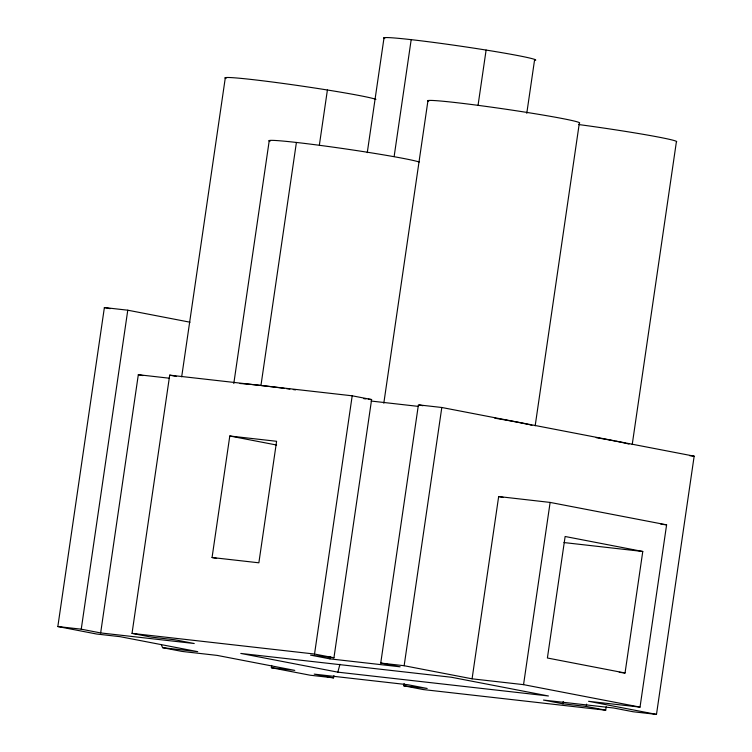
<?xml version="1.0" encoding="UTF-8"?>
<svg xmlns="http://www.w3.org/2000/svg" width="752" height="752" viewBox="0 0 752 752"><rect width="100%" height="100%" fill="white"/><g stroke="black" fill="none" stroke-linecap="round" stroke-linejoin="round"><path stroke-width="1.13" d="M161.21 644.483L162.611 647.679L197.71 651.655L120.066 636.671L96.66 634.03L57.838 626.538L104.378 307.559L127.774 310.2L190.002 322.204M606.206 706.73L605.708 710.198L586.287 706.457L562.891 703.806L543.48 700.065L613.679 708.008L633.09 711.749L656.487 714.4L694.162 456.173L441.809 407.49L418.413 404.849L380.738 663.067L400.149 666.817L329.959 658.874L310.548 655.124L333.944 657.774L371.61 399.547L352.199 395.806L169.698 375.154L132.023 633.381L151.434 637.123L174.831 639.773L194.242 643.515L100.655 632.93L81.244 629.18L127.774 310.2M100.655 632.93L138.321 374.703L169.52 378.237M181.683 376.808L225.327 77.653M233.797 383.548L269.254 140.511M212.064 557.514L229.792 436L276.595 441.292L258.867 562.806L212.064 557.514L216.632 558.398M260.953 385.485L296.401 142.448M319.374 145.023L327.402 90.005M333.926 675.55L333.587 677.862L310.191 675.221L271.369 667.729L271.707 665.417M367.267 152.656L384.037 37.713M333.944 657.774L314.533 654.033L352.199 395.806M394.133 156.538L411.184 39.659M329.959 658.874L330.297 656.552M383.811 403.213L427.963 100.58M478.084 105.092L486.112 50.064M472.077 678.821L498.661 496.546L550.126 502.421L666.601 524.84L640.027 707.115L523.552 684.649L472.077 678.821L404.144 665.717L441.809 407.49M605.708 710.198L423.197 689.556L403.786 685.805L404.125 683.493M526.776 113.308L534.644 59.427M535.17 425.811L579.322 123.178A76.807 2.952 8.3 0 0 500.757 108.476A76.807 2.952 8.3 0 0 428.715 101.464M523.552 684.649L550.126 502.421M562.891 703.806L563.229 701.494M586.287 706.457L586.626 704.145M632.225 444.535L676.377 141.902A76.807 2.952 8.3 0 0 578.814 124.559M625.044 672.993L642.772 551.479L565.128 536.496L547.4 658.009L625.044 672.993L619.253 672.335M337.836 672.156L548.424 695.976L451.369 677.251L240.781 653.432L337.836 672.156L339.942 664.279M363.818 398.673L366.045 398.917M368.273 399.171L371.61 399.547M371.084 401.042L418.262 406.381M689.697 455.674L694.162 456.173M660.886 524.191L666.601 524.84M563.962 542.559L642.772 551.479M132.023 633.381L314.533 654.033M57.838 626.538L81.244 629.18M380.738 663.067L404.144 665.717M640.027 707.115L588.543 701.296L656.487 714.4M271.369 667.729L294.765 670.38L217.121 655.396L182.022 651.429L162.611 647.679M403.786 685.805L427.183 688.456L407.772 684.715L314.176 674.121L333.587 677.862M104.378 307.559L110.14 308.668M419.55 405.065L422.981 405.723M169.698 375.154L176.551 376.479M138.321 374.703L142.918 375.586M229.792 436L276.614 445.034M498.661 496.546L503.267 497.439M240.076 383.52A76.807 2.952 8.3 0 1 284.237 388.361M286.465 388.652A76.807 2.952 8.3 0 1 289.858 389.104M293.271 389.574A76.807 2.952 8.3 0 1 295.555 389.884M494.797 418.197A76.807 2.952 8.3 0 1 528.383 424.485M529.699 424.795A76.807 2.952 8.3 0 1 531.937 425.369M596.195 437.655A76.807 2.952 8.3 0 1 614.882 441.01M616.114 441.255A76.807 2.952 8.3 0 1 625.448 443.21M626.754 443.52A76.807 2.952 8.3 0 1 628.992 444.094M270.006 141.395A76.807 2.952 8.3 0 1 330.532 146.79A76.807 2.952 8.3 0 1 419.231 162.009M226.079 78.537A76.807 2.952 8.3 0 1 288.232 84.149A76.807 2.952 8.3 0 1 375.934 99.367M384.789 38.606A76.807 2.952 8.3 0 1 456.831 45.618A76.807 2.952 8.3 0 1 535.396 60.32"/></g></svg>
